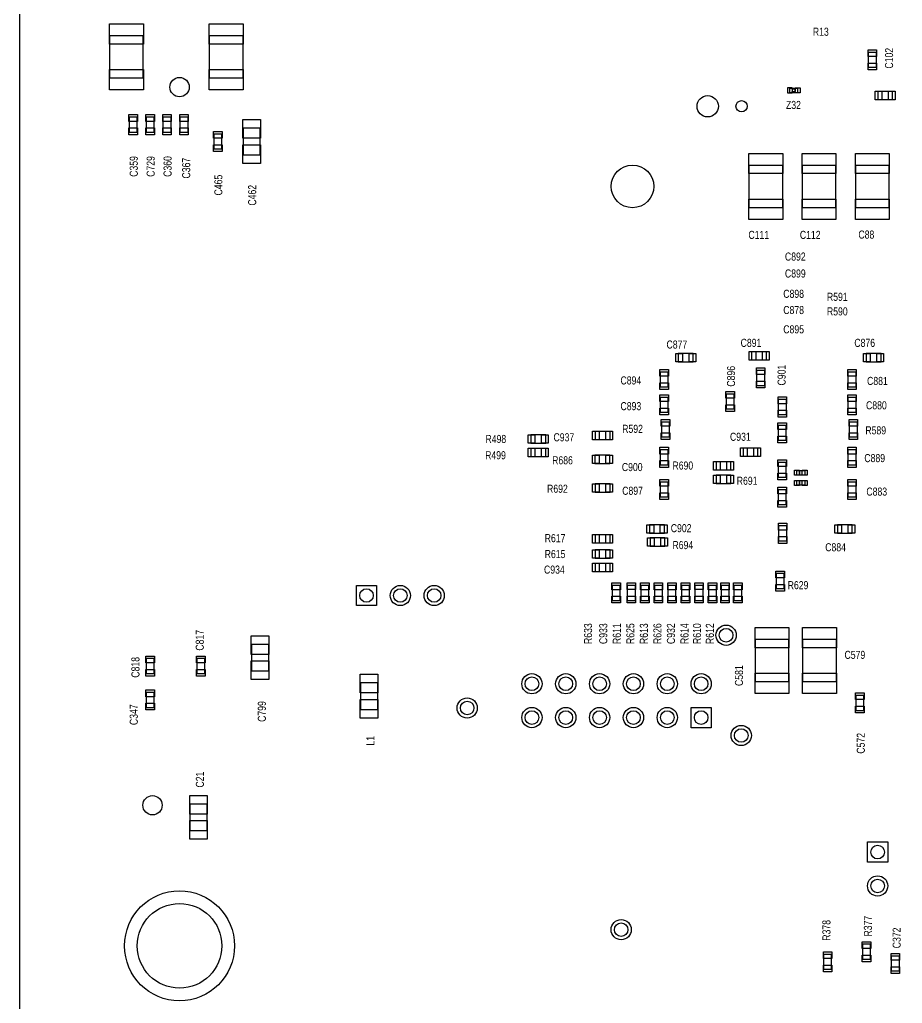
# Model space of a CAD drawing. Extents: x -13164 to 30582, y -10288 to 18382.
# Drawn here: x 2815 to 6727, y 1364 to 5724 of the extents above; entities that cross this region are included whole.
import ezdxf

# ---------------------------------------------------------------- set-up
doc = ezdxf.new("R2010")
doc.units = 0
doc.layers.add('DF_ASSEMBLY_NOTES', color=2, linetype='CONTINUOUS')

# ---------------------------------------------------------------- blocks, each defined once
blk = doc.blocks.new('FIGURE_SQUARE')
blk.add_lwpolyline([(-0.5, -0.5), (-0.5, 0.5), (0.5, 0.5), (0.5, -0.5)], close=True)
blk = doc.blocks.new('FIGURE_CIRCLE')
blk.add_circle((0, 0), 0.5)

msp = doc.modelspace()

# ---------------------------------------------------------------- linework, layer by layer
at = {"layer": 'DF_ASSEMBLY_NOTES'}
for points in [[(14626.018, 14381.536), (14626.018, -3335), (2815, -3335), (2815, 14381.536), (14626.018, 14381.536)], [(3361.6435, 5464.4965), (3214.6435, 5464.4965), (3214.6435, 5653.4965), (3361.6435, 5653.4965), (3361.6435, 5464.4965)], [(3804.1435, 5464.4965), (3657.1435, 5464.4965), (3657.1435, 5653.4965), (3804.1435, 5653.4965), (3804.1435, 5464.4965)], [(6576.523, 5579.302), (6576.523, 5513.302), (6612.523, 5513.302), (6612.523, 5579.302), (6576.523, 5579.302)], [(6218.695, 5421.4045), (6218.695, 5400.1315), (6239.365, 5400.1315), (6239.365, 5406.043), (6254.128, 5406.043), (6254.128, 5415.493), (6239.365, 5415.493), (6239.365, 5421.4045), (6218.695, 5421.4045)], [(6264.9115, 5419.768), (6227.4115, 5419.768), (6227.4115, 5401.768), (6264.9115, 5401.768), (6264.9115, 5419.768)], [(6252.9115, 5419.768), (6239.4115, 5419.768), (6239.4115, 5401.768), (6252.9115, 5401.768), (6252.9115, 5419.768)], [(6618.1645, 5370.265), (6684.1645, 5370.265), (6684.1645, 5406.265), (6618.1645, 5406.265), (6618.1645, 5370.265)], [(3300.1405, 5291.998), (3300.1405, 5225.998), (3336.1405, 5225.998), (3336.1405, 5291.998), (3300.1405, 5291.998)], [(3375.1465, 5291.998), (3375.1465, 5225.998), (3411.1465, 5225.998), (3411.1465, 5291.998), (3375.1465, 5291.998)], [(3450.145, 5291.998), (3450.145, 5225.998), (3486.145, 5225.998), (3486.145, 5291.998), (3450.145, 5291.998)], [(3525.1435, 5291.998), (3525.1435, 5225.998), (3561.1435, 5225.998), (3561.1435, 5291.998), (3525.1435, 5291.998)], [(3879.8935, 5243.9965), (3879.8935, 5123.9965), (3806.3935, 5123.9965), (3806.3935, 5243.9965), (3879.8935, 5243.9965)], [(3675.1435, 5216.9965), (3675.1435, 5150.9965), (3711.1435, 5150.9965), (3711.1435, 5216.9965), (3675.1435, 5216.9965)], [(6048.5815, 5079.778), (6195.5815, 5079.778), (6195.5815, 4890.778), (6048.5815, 4890.778), (6048.5815, 5079.778)], [(6284.803, 5079.7825), (6431.803, 5079.7825), (6431.803, 4890.7825), (6284.803, 4890.7825), (6284.803, 5079.7825)], [(6521.0215, 5079.778), (6668.0215, 5079.778), (6668.0215, 4890.778), (6521.0215, 4890.778), (6521.0215, 5079.778)], [(5734.3795, 4207.7875), (5800.3795, 4207.7875), (5800.3795, 4243.7875), (5734.3795, 4243.7875), (5734.3795, 4207.7875)], [(6125.488, 4252.273), (6059.488, 4252.273), (6059.488, 4216.273), (6125.488, 4216.273), (6125.488, 4252.273)], [(6566.8795, 4207.7875), (6632.8795, 4207.7875), (6632.8795, 4243.7875), (6566.8795, 4243.7875), (6566.8795, 4207.7875)], [(5654.0215, 4162.273), (5654.0215, 4096.273), (5690.0215, 4096.273), (5690.0215, 4162.273), (5654.0215, 4162.273)], [(6117.5215, 4103.3065), (6117.5215, 4169.3065), (6081.5215, 4169.3065), (6081.5215, 4103.3065), (6117.5215, 4103.3065)], [(6486.5215, 4162.273), (6486.5215, 4096.273), (6522.5215, 4096.273), (6522.5215, 4162.273), (6486.5215, 4162.273)], [(5946.5215, 4064.773), (5946.5215, 3998.773), (5982.5215, 3998.773), (5982.5215, 4064.773), (5946.5215, 4064.773)], [(5654.0215, 4049.773), (5654.0215, 3983.773), (5690.0215, 3983.773), (5690.0215, 4049.773), (5654.0215, 4049.773)], [(6177.3565, 4040.1835), (6177.3565, 3974.1835), (6213.3565, 3974.1835), (6213.3565, 4040.1835), (6177.3565, 4040.1835)], [(6486.5215, 4049.773), (6486.5215, 3983.773), (6522.5215, 3983.773), (6522.5215, 4049.773), (6486.5215, 4049.773)], [(5659.4725, 3940.711), (5659.4725, 3874.711), (5695.4725, 3874.711), (5695.4725, 3940.711), (5659.4725, 3940.711)], [(6176.9725, 3925.711), (6176.9725, 3859.711), (6212.9725, 3859.711), (6212.9725, 3925.711), (6176.9725, 3925.711)], [(6491.9725, 3940.711), (6491.9725, 3874.711), (6527.9725, 3874.711), (6527.9725, 3940.711), (6491.9725, 3940.711)], [(5080.6585, 3847.768), (5146.6585, 3847.768), (5146.6585, 3883.768), (5080.6585, 3883.768), (5080.6585, 3847.768)], [(5365.6615, 3862.765), (5431.6615, 3862.765), (5431.6615, 3898.765), (5365.6615, 3898.765), (5365.6615, 3862.765)], [(5080.6585, 3787.765), (5146.6585, 3787.765), (5146.6585, 3823.765), (5080.6585, 3823.765), (5080.6585, 3787.765)], [(5365.0165, 3757.633), (5431.0165, 3757.633), (5431.0165, 3793.633), (5365.0165, 3793.633), (5365.0165, 3757.633)], [(5654.0215, 3817.273), (5654.0215, 3751.273), (5690.0215, 3751.273), (5690.0215, 3817.273), (5654.0215, 3817.273)], [(6087.5215, 3824.773), (6021.5215, 3824.773), (6021.5215, 3788.773), (6087.5215, 3788.773), (6087.5215, 3824.773)], [(6486.5215, 3817.273), (6486.5215, 3751.273), (6522.5215, 3751.273), (6522.5215, 3817.273), (6486.5215, 3817.273)], [(5901.5215, 3728.773), (5967.5215, 3728.773), (5967.5215, 3764.773), (5901.5215, 3764.773), (5901.5215, 3728.773)], [(6176.5885, 3761.7385), (6176.5885, 3695.7385), (6212.5885, 3695.7385), (6212.5885, 3761.7385), (6176.5885, 3761.7385)], [(6258.631, 3706.7875), (6296.131, 3706.7875), (6296.131, 3724.7875), (6258.631, 3724.7875), (6258.631, 3706.7875)], [(6270.631, 3706.7875), (6284.131, 3706.7875), (6284.131, 3724.7875), (6270.631, 3724.7875), (6270.631, 3706.7875)], [(5431.6615, 3666.268), (5365.6615, 3666.268), (5365.6615, 3630.268), (5431.6615, 3630.268), (5431.6615, 3666.268)], [(5654.0215, 3674.779), (5654.0215, 3608.779), (5690.0215, 3608.779), (5690.0215, 3674.779), (5654.0215, 3674.779)], [(5901.5215, 3668.773), (5967.5215, 3668.773), (5967.5215, 3704.773), (5901.5215, 3704.773), (5901.5215, 3668.773)], [(6296.131, 3679.7875), (6258.631, 3679.7875), (6258.631, 3661.7875), (6296.131, 3661.7875), (6296.131, 3679.7875)], [(6284.131, 3679.7875), (6270.631, 3679.7875), (6270.631, 3661.7875), (6284.131, 3661.7875), (6284.131, 3679.7875)], [(6486.5215, 3674.779), (6486.5215, 3608.779), (6522.5215, 3608.779), (6522.5215, 3674.779), (6486.5215, 3674.779)], [(6176.9875, 3640.708), (6176.9875, 3574.708), (6212.9875, 3574.708), (6212.9875, 3640.708), (6176.9875, 3640.708)], [(5672.974, 3484.7095), (5606.974, 3484.7095), (5606.974, 3448.7095), (5672.974, 3448.7095), (5672.974, 3484.7095)], [(6179.0215, 3480.2395), (6179.0215, 3414.2395), (6215.0215, 3414.2395), (6215.0215, 3480.2395), (6179.0215, 3480.2395)], [(6505.474, 3484.7095), (6439.474, 3484.7095), (6439.474, 3448.7095), (6505.474, 3448.7095), (6505.474, 3484.7095)], [(5365.6615, 3405.268), (5431.6615, 3405.268), (5431.6615, 3441.268), (5365.6615, 3441.268), (5365.6615, 3405.268)], [(5609.0215, 3391.273), (5675.0215, 3391.273), (5675.0215, 3427.273), (5609.0215, 3427.273), (5609.0215, 3391.273)], [(5365.6615, 3337.768), (5431.6615, 3337.768), (5431.6615, 3373.768), (5365.6615, 3373.768), (5365.6615, 3337.768)], [(5365.6645, 3277.768), (5431.6645, 3277.768), (5431.6645, 3313.768), (5365.6645, 3313.768), (5365.6645, 3277.768)], [(6204.1615, 3202.768), (6204.1615, 3268.768), (6168.1615, 3268.768), (6168.1615, 3202.768), (6204.1615, 3202.768)], [(5476.6615, 3150.268), (5476.6615, 3216.268), (5440.6615, 3216.268), (5440.6615, 3150.268), (5476.6615, 3150.268)], [(5544.1585, 3150.271), (5544.1585, 3216.271), (5508.1585, 3216.271), (5508.1585, 3150.271), (5544.1585, 3150.271)], [(5604.1645, 3150.268), (5604.1645, 3216.268), (5568.1645, 3216.268), (5568.1645, 3150.268), (5604.1645, 3150.268)], [(5664.1615, 3150.268), (5664.1615, 3216.268), (5628.1615, 3216.268), (5628.1615, 3150.268), (5664.1615, 3150.268)], [(5724.1615, 3150.268), (5724.1615, 3216.268), (5688.1615, 3216.268), (5688.1615, 3150.268), (5724.1615, 3150.268)], [(5784.1615, 3150.268), (5784.1615, 3216.268), (5748.1615, 3216.268), (5748.1615, 3150.268), (5784.1615, 3150.268)], [(5844.1645, 3150.271), (5844.1645, 3216.271), (5808.1645, 3216.271), (5808.1645, 3150.271), (5844.1645, 3150.271)], [(5904.1615, 3150.268), (5904.1615, 3216.268), (5868.1615, 3216.268), (5868.1615, 3150.268), (5904.1615, 3150.268)], [(5959.6615, 3150.268), (5959.6615, 3216.268), (5923.6615, 3216.268), (5923.6615, 3150.268), (5959.6615, 3150.268)], [(6016.6585, 3150.268), (6016.6585, 3216.268), (5980.6585, 3216.268), (5980.6585, 3150.268), (6016.6585, 3150.268)], [(6076.381, 2977.7875), (6223.381, 2977.7875), (6223.381, 2788.7875), (6076.381, 2788.7875), (6076.381, 2977.7875)], [(6286.381, 2977.7875), (6433.381, 2977.7875), (6433.381, 2788.7875), (6286.381, 2788.7875), (6286.381, 2977.7875)], [(3843.8935, 2836.4965), (3843.8935, 2956.4965), (3917.3935, 2956.4965), (3917.3935, 2836.4965), (3843.8935, 2836.4965)], [(3411.1435, 2825.9965), (3411.1435, 2891.9965), (3375.1435, 2891.9965), (3375.1435, 2825.9965), (3411.1435, 2825.9965)], [(3636.1405, 2825.9965), (3636.1405, 2891.9965), (3600.1405, 2891.9965), (3600.1405, 2825.9965), (3636.1405, 2825.9965)], [(4400.4115, 2785.768), (4400.4115, 2665.768), (4326.9115, 2665.768), (4326.9115, 2785.768), (4400.4115, 2785.768)], [(3375.1435, 2741.9965), (3375.1435, 2675.9965), (3411.1435, 2675.9965), (3411.1435, 2741.9965), (3375.1435, 2741.9965)], [(6556.6615, 2662.768), (6556.6615, 2728.768), (6520.6615, 2728.768), (6520.6615, 2662.768), (6556.6615, 2662.768)], [(3644.3935, 2248.4965), (3644.3935, 2128.4965), (3570.8935, 2128.4965), (3570.8935, 2248.4965), (3644.3935, 2248.4965)], [(6550.6615, 1625.8015), (6550.6615, 1559.8015), (6586.6615, 1559.8015), (6586.6615, 1625.8015), (6550.6615, 1625.8015)], [(6414.1615, 1515.268), (6414.1615, 1581.268), (6378.1615, 1581.268), (6378.1615, 1515.268), (6414.1615, 1515.268)], [(6678.1615, 1573.768), (6678.1615, 1507.768), (6714.1615, 1507.768), (6714.1615, 1573.768), (6678.1615, 1573.768)]]:
    msp.add_lwpolyline(points, dxfattribs=at)

# ---------------------------------------------------------------- block references
for name, p, xscale, yscale in [('FIGURE_SQUARE', (3288.1435, 5660.2465), 150, 89.7585), ('FIGURE_SQUARE', (3730.6435, 5660.2465), 150, 89.7585), ('FIGURE_SQUARE', (6594.523, 5575.8355), 37.8015, 30.1185), ('FIGURE_SQUARE', (3288.1435, 5457.7465), 150, 89.7585), ('FIGURE_SQUARE', (3730.6435, 5457.7465), 150, 89.7585), ('FIGURE_SQUARE', (6594.523, 5516.7685), 37.8015, 30.1185), ('FIGURE_CIRCLE', (3523.6615, 5425.225), 85.635, 85.635), ('FIGURE_CIRCLE', (3523.6615, 5425.225), 85.635, 85.635), ('FIGURE_SQUARE', (6263.4115, 5410.768), 22.4415, 22.4415), ('FIGURE_SQUARE', (6621.631, 5388.265), 30.1185, 37.8015), ('FIGURE_SQUARE', (6680.698, 5388.265), 30.1185, 37.8015), ('FIGURE_CIRCLE', (5864.6065, 5340.4345), 94.482, 94.482), ('FIGURE_CIRCLE', (5864.6065, 5340.4345), 94.482, 94.482), ('FIGURE_CIRCLE', (6014.6065, 5340.4345), 49.6065, 49.6065), ('FIGURE_CIRCLE', (6014.6065, 5340.4345), 49.6065, 49.6065), ('FIGURE_SQUARE', (3318.1405, 5288.5315), 37.8015, 30.1185), ('FIGURE_SQUARE', (3393.1465, 5288.5315), 37.8015, 30.1185), ('FIGURE_SQUARE', (3468.145, 5288.5315), 37.8015, 30.1185), ('FIGURE_SQUARE', (3543.1435, 5288.5315), 37.8015, 30.1185), ('FIGURE_SQUARE', (3843.1435, 5239.8745), 77.9535, 82.677), ('FIGURE_SQUARE', (3318.1405, 5229.4645), 37.8015, 30.1185), ('FIGURE_SQUARE', (3393.1465, 5229.4645), 37.8015, 30.1185), ('FIGURE_SQUARE', (3468.145, 5229.4645), 37.8015, 30.1185), ('FIGURE_SQUARE', (3543.1435, 5229.4645), 37.8015, 30.1185), ('FIGURE_SQUARE', (3693.1435, 5213.53), 37.8015, 30.1185), ('FIGURE_SQUARE', (3693.1435, 5154.463), 37.8015, 30.1185), ('FIGURE_SQUARE', (3843.1435, 5128.1185), 77.9535, 82.677), ('FIGURE_SQUARE', (6122.0815, 5086.528), 150, 89.7585), ('FIGURE_SQUARE', (6358.303, 5086.5325), 150, 89.7585), ('FIGURE_SQUARE', (6594.5215, 5086.528), 150, 89.7585), ('FIGURE_CIRCLE', (5531.536, 4985.2825), 189, 189), ('FIGURE_CIRCLE', (5531.536, 4985.2825), 189, 189), ('FIGURE_SQUARE', (6122.0815, 4884.028), 150, 89.7585), ('FIGURE_SQUARE', (6358.303, 4884.0325), 150, 89.7585), ('FIGURE_SQUARE', (6594.5215, 4884.028), 150, 89.7585), ('FIGURE_SQUARE', (5737.846, 4225.7875), 30.1185, 37.8015), ('FIGURE_SQUARE', (5796.913, 4225.7875), 30.1185, 37.8015), ('FIGURE_SQUARE', (6062.9545, 4234.273), 30.1185, 37.8015), ('FIGURE_SQUARE', (6122.0215, 4234.273), 30.1185, 37.8015), ('FIGURE_SQUARE', (6570.346, 4225.7875), 30.1185, 37.8015), ('FIGURE_SQUARE', (6629.413, 4225.7875), 30.1185, 37.8015), ('FIGURE_SQUARE', (5672.0215, 4158.8065), 37.8015, 30.1185), ('FIGURE_SQUARE', (6099.5215, 4165.84), 37.8015, 30.1185), ('FIGURE_SQUARE', (6504.5215, 4158.8065), 37.8015, 30.1185), ('FIGURE_SQUARE', (5672.0215, 4099.7395), 37.8015, 30.1185), ('FIGURE_SQUARE', (6099.5215, 4106.773), 37.8015, 30.1185), ('FIGURE_SQUARE', (6504.5215, 4099.7395), 37.8015, 30.1185), ('FIGURE_SQUARE', (5672.0215, 4046.3065), 37.8015, 30.1185), ('FIGURE_SQUARE', (5964.5215, 4061.3065), 37.8015, 30.1185), ('FIGURE_SQUARE', (6504.5215, 4046.3065), 37.8015, 30.1185), ('FIGURE_SQUARE', (5964.5215, 4002.2395), 37.8015, 30.1185), ('FIGURE_SQUARE', (6195.3565, 4036.717), 37.8015, 30.1185), ('FIGURE_SQUARE', (5672.0215, 3987.2395), 37.8015, 30.1185), ('FIGURE_SQUARE', (6195.3565, 3977.65), 37.8015, 30.1185), ('FIGURE_SQUARE', (6504.5215, 3987.2395), 37.8015, 30.1185), ('FIGURE_SQUARE', (5677.4725, 3937.2445), 37.8015, 30.1185), ('FIGURE_SQUARE', (6194.9725, 3922.2445), 37.8015, 30.1185), ('FIGURE_SQUARE', (6509.9725, 3937.2445), 37.8015, 30.1185), ('FIGURE_SQUARE', (5084.125, 3865.768), 30.1185, 37.8015), ('FIGURE_SQUARE', (5143.192, 3865.768), 30.1185, 37.8015), ('FIGURE_SQUARE', (5369.128, 3880.765), 30.1185, 37.8015), ('FIGURE_SQUARE', (5428.195, 3880.765), 30.1185, 37.8015), ('FIGURE_SQUARE', (5677.4725, 3878.1775), 37.8015, 30.1185), ('FIGURE_SQUARE', (6509.9725, 3878.1775), 37.8015, 30.1185), ('FIGURE_SQUARE', (6194.9725, 3863.1775), 37.8015, 30.1185), ('FIGURE_SQUARE', (5084.125, 3805.765), 30.1185, 37.8015), ('FIGURE_SQUARE', (5143.192, 3805.765), 30.1185, 37.8015), ('FIGURE_SQUARE', (5368.483, 3775.633), 30.1185, 37.8015), ('FIGURE_SQUARE', (5427.55, 3775.633), 30.1185, 37.8015), ('FIGURE_SQUARE', (5672.0215, 3813.8065), 37.8015, 30.1185), ('FIGURE_SQUARE', (6024.988, 3806.773), 30.1185, 37.8015), ('FIGURE_SQUARE', (6084.055, 3806.773), 30.1185, 37.8015), ('FIGURE_SQUARE', (6504.5215, 3813.8065), 37.8015, 30.1185), ('FIGURE_SQUARE', (5672.0215, 3754.7395), 37.8015, 30.1185), ('FIGURE_SQUARE', (5904.988, 3746.773), 30.1185, 37.8015), ('FIGURE_SQUARE', (5964.055, 3746.773), 30.1185, 37.8015), ('FIGURE_SQUARE', (6194.5885, 3758.272), 37.8015, 30.1185), ('FIGURE_SQUARE', (6504.5215, 3754.7395), 37.8015, 30.1185), ('FIGURE_SQUARE', (6194.5885, 3699.205), 37.8015, 30.1185), ('FIGURE_SQUARE', (6260.131, 3715.7875), 22.4415, 22.4415), ('FIGURE_SQUARE', (6294.631, 3715.7875), 22.4415, 22.4415), ('FIGURE_SQUARE', (5369.128, 3648.268), 30.1185, 37.8015), ('FIGURE_SQUARE', (5428.195, 3648.268), 30.1185, 37.8015), ('FIGURE_SQUARE', (5672.0215, 3671.3125), 37.8015, 30.1185), ('FIGURE_SQUARE', (5904.988, 3686.773), 30.1185, 37.8015), ('FIGURE_SQUARE', (5964.055, 3686.773), 30.1185, 37.8015), ('FIGURE_SQUARE', (6260.131, 3670.7875), 22.4415, 22.4415), ('FIGURE_SQUARE', (6294.631, 3670.7875), 22.4415, 22.4415), ('FIGURE_SQUARE', (6504.5215, 3671.3125), 37.8015, 30.1185), ('FIGURE_SQUARE', (5672.0215, 3612.2455), 37.8015, 30.1185), ('FIGURE_SQUARE', (6194.9875, 3637.2415), 37.8015, 30.1185), ('FIGURE_SQUARE', (6504.5215, 3612.2455), 37.8015, 30.1185), ('FIGURE_SQUARE', (6194.9875, 3578.1745), 37.8015, 30.1185), ('FIGURE_SQUARE', (6197.0215, 3476.773), 37.8015, 30.1185), ('FIGURE_SQUARE', (5610.4405, 3466.7095), 30.1185, 37.8015), ('FIGURE_SQUARE', (5669.5075, 3466.7095), 30.1185, 37.8015), ('FIGURE_SQUARE', (6442.9405, 3466.7095), 30.1185, 37.8015), ('FIGURE_SQUARE', (6502.0075, 3466.7095), 30.1185, 37.8015), ('FIGURE_SQUARE', (5369.128, 3423.268), 30.1185, 37.8015), ('FIGURE_SQUARE', (5428.195, 3423.268), 30.1185, 37.8015), ('FIGURE_SQUARE', (5612.488, 3409.273), 30.1185, 37.8015), ('FIGURE_SQUARE', (5671.555, 3409.273), 30.1185, 37.8015), ('FIGURE_SQUARE', (6197.0215, 3417.706), 37.8015, 30.1185), ('FIGURE_SQUARE', (5369.128, 3355.768), 30.1185, 37.8015), ('FIGURE_SQUARE', (5428.195, 3355.768), 30.1185, 37.8015), ('FIGURE_SQUARE', (5369.131, 3295.768), 30.1185, 37.8015), ('FIGURE_SQUARE', (5428.198, 3295.768), 30.1185, 37.8015), ('FIGURE_SQUARE', (6186.1615, 3265.3015), 37.8015, 30.1185), ('FIGURE_SQUARE', (5458.6615, 3212.8015), 37.8015, 30.1185), ('FIGURE_SQUARE', (5526.1585, 3212.8045), 37.8015, 30.1185), ('FIGURE_SQUARE', (5586.1645, 3212.8015), 37.8015, 30.1185), ('FIGURE_SQUARE', (5646.1615, 3212.8015), 37.8015, 30.1185), ('FIGURE_SQUARE', (5706.1615, 3212.8015), 37.8015, 30.1185), ('FIGURE_SQUARE', (5766.1615, 3212.8015), 37.8015, 30.1185), ('FIGURE_SQUARE', (5826.1645, 3212.8045), 37.8015, 30.1185), ('FIGURE_SQUARE', (5886.1615, 3212.8015), 37.8015, 30.1185), ('FIGURE_SQUARE', (5941.6615, 3212.8015), 37.8015, 30.1185), ('FIGURE_SQUARE', (5998.6585, 3212.8015), 37.8015, 30.1185), ('FIGURE_SQUARE', (4352.2915, 3171.832), 89.7585, 89.7585), ('FIGURE_CIRCLE', (4352.2915, 3171.832), 60.2415, 60.2415), ('FIGURE_CIRCLE', (4502.2915, 3171.832), 89.7585, 89.7585), ('FIGURE_CIRCLE', (4502.2915, 3171.832), 60.2415, 60.2415), ('FIGURE_CIRCLE', (4652.2915, 3171.832), 89.7585, 89.7585), ('FIGURE_CIRCLE', (4652.2915, 3171.832), 60.2415, 60.2415), ('FIGURE_SQUARE', (6186.1615, 3206.2345), 37.8015, 30.1185), ('FIGURE_SQUARE', (5458.6615, 3153.7345), 37.8015, 30.1185), ('FIGURE_SQUARE', (5526.1585, 3153.7375), 37.8015, 30.1185), ('FIGURE_SQUARE', (5586.1645, 3153.7345), 37.8015, 30.1185), ('FIGURE_SQUARE', (5646.1615, 3153.7345), 37.8015, 30.1185), ('FIGURE_SQUARE', (5706.1615, 3153.7345), 37.8015, 30.1185), ('FIGURE_SQUARE', (5766.1615, 3153.7345), 37.8015, 30.1185), ('FIGURE_SQUARE', (5826.1645, 3153.7375), 37.8015, 30.1185), ('FIGURE_SQUARE', (5886.1615, 3153.7345), 37.8015, 30.1185), ('FIGURE_SQUARE', (5941.6615, 3153.7345), 37.8015, 30.1185), ('FIGURE_SQUARE', (5998.6585, 3153.7345), 37.8015, 30.1185), ('FIGURE_CIRCLE', (5946.1615, 2995.768), 89.7585, 89.7585), ('FIGURE_CIRCLE', (5946.1615, 2995.768), 60.2415, 60.2415), ('FIGURE_SQUARE', (6149.881, 2984.5375), 150, 89.7585), ('FIGURE_SQUARE', (6359.881, 2984.5375), 150, 89.7585), ('FIGURE_SQUARE', (3880.6435, 2952.3745), 77.9535, 82.677), ('FIGURE_SQUARE', (3393.1435, 2888.53), 37.8015, 30.1185), ('FIGURE_SQUARE', (3618.1405, 2888.53), 37.8015, 30.1185), ('FIGURE_SQUARE', (3880.6435, 2840.6185), 77.9535, 82.677), ('FIGURE_SQUARE', (3393.1435, 2829.463), 37.8015, 30.1185), ('FIGURE_SQUARE', (3618.1405, 2829.463), 37.8015, 30.1185), ('FIGURE_SQUARE', (4363.6615, 2781.646), 77.9535, 82.677), ('FIGURE_CIRCLE', (5085.559, 2780.7805), 89.7585, 89.7585), ('FIGURE_CIRCLE', (5085.559, 2780.7805), 60.2415, 60.2415), ('FIGURE_CIRCLE', (5235.559, 2780.7805), 89.7585, 89.7585), ('FIGURE_CIRCLE', (5235.559, 2780.7805), 60.2415, 60.2415), ('FIGURE_CIRCLE', (5385.559, 2780.7805), 89.7585, 89.7585), ('FIGURE_CIRCLE', (5385.559, 2780.7805), 60.2415, 60.2415), ('FIGURE_CIRCLE', (5535.559, 2780.7805), 89.7585, 89.7585), ('FIGURE_CIRCLE', (5535.559, 2780.7805), 60.2415, 60.2415), ('FIGURE_CIRCLE', (5685.559, 2780.7805), 89.7585, 89.7585), ('FIGURE_CIRCLE', (5685.559, 2780.7805), 60.2415, 60.2415), ('FIGURE_CIRCLE', (5835.559, 2780.7805), 89.7585, 89.7585), ('FIGURE_CIRCLE', (5835.559, 2780.7805), 60.2415, 60.2415), ('FIGURE_SQUARE', (6149.881, 2782.0375), 150, 89.7585), ('FIGURE_SQUARE', (6359.881, 2782.0375), 150, 89.7585), ('FIGURE_SQUARE', (3393.1435, 2738.53), 37.8015, 30.1185), ('FIGURE_SQUARE', (4363.6615, 2669.89), 77.9535, 82.677), ('FIGURE_CIRCLE', (4798.6615, 2673.268), 89.7585, 89.7585), ('FIGURE_CIRCLE', (4798.6615, 2673.268), 60.2415, 60.2415), ('FIGURE_SQUARE', (6538.6615, 2725.3015), 37.8015, 30.1185), ('FIGURE_SQUARE', (3393.1435, 2679.463), 37.8015, 30.1185), ('FIGURE_CIRCLE', (5085.559, 2630.7805), 89.7585, 89.7585), ('FIGURE_CIRCLE', (5085.559, 2630.7805), 60.2415, 60.2415), ('FIGURE_CIRCLE', (5235.559, 2630.7805), 89.7585, 89.7585), ('FIGURE_CIRCLE', (5235.559, 2630.7805), 60.2415, 60.2415), ('FIGURE_CIRCLE', (5385.559, 2630.7805), 89.7585, 89.7585), ('FIGURE_CIRCLE', (5385.559, 2630.7805), 60.2415, 60.2415), ('FIGURE_CIRCLE', (5535.559, 2630.7805), 89.7585, 89.7585), ('FIGURE_CIRCLE', (5535.559, 2630.7805), 60.2415, 60.2415), ('FIGURE_CIRCLE', (5685.559, 2630.7805), 89.7585, 89.7585), ('FIGURE_CIRCLE', (5685.559, 2630.7805), 60.2415, 60.2415), ('FIGURE_SQUARE', (5835.559, 2630.7805), 89.7585, 89.7585), ('FIGURE_CIRCLE', (5835.559, 2630.7805), 60.2415, 60.2415), ('FIGURE_SQUARE', (6538.6615, 2666.2345), 37.8015, 30.1185), ('FIGURE_CIRCLE', (6013.3165, 2551.438), 89.7585, 89.7585), ('FIGURE_CIRCLE', (6013.3165, 2551.438), 60.2415, 60.2415), ('FIGURE_CIRCLE', (3403.7815, 2242.165), 85.635, 85.635), ('FIGURE_CIRCLE', (3403.7815, 2242.165), 85.635, 85.635), ('FIGURE_SQUARE', (3607.6435, 2244.3745), 77.9535, 82.677), ('FIGURE_SQUARE', (3607.6435, 2132.6185), 77.9535, 82.677), ('FIGURE_SQUARE', (6617.908, 2034.5455), 89.7585, 89.7585), ('FIGURE_CIRCLE', (6617.908, 2034.5455), 60.2415, 60.2415), ('FIGURE_CIRCLE', (6617.908, 1884.5455), 89.7585, 89.7585), ('FIGURE_CIRCLE', (6617.908, 1884.5455), 60.2415, 60.2415), ('FIGURE_CIRCLE', (3523.6615, 1619.128), 487.5, 487.5), ('FIGURE_CIRCLE', (3523.6615, 1619.128), 375, 375), ('FIGURE_CIRCLE', (5481.1615, 1690.768), 89.7585, 89.7585), ('FIGURE_CIRCLE', (5481.1615, 1690.768), 60.2415, 60.2415), ('FIGURE_SQUARE', (6568.6615, 1622.335), 37.8015, 30.1185), ('FIGURE_SQUARE', (6396.1615, 1577.8015), 37.8015, 30.1185), ('FIGURE_SQUARE', (6568.6615, 1563.268), 37.8015, 30.1185), ('FIGURE_SQUARE', (6696.1615, 1570.3015), 37.8015, 30.1185), ('FIGURE_SQUARE', (6396.1615, 1518.7345), 37.8015, 30.1185), ('FIGURE_SQUARE', (6696.1615, 1511.2345), 37.8015, 30.1185)]:
    msp.add_blockref(name, p, dxfattribs=dict(at, xscale=xscale, yscale=yscale))

# ---------------------------------------------------------------- texts
at = {"layer": 'DF_ASSEMBLY_NOTES', "width": 0.802099}
for s, p in [('R13', (6330.853, 5652.8275)), ('Z32', (6211.6615, 5328.268)), ('C111', (6045.1615, 4752.268)), ('C112', (6273.1615, 4752.268)), ('C88', (6532.6615, 4753.768)), ('C892', (6207.1615, 4656.268)), ('C899', (6207.1615, 4581.268)), ('C898', (6199.6615, 4491.268)), ('R591', (6393.1615, 4477.768)), ('C878', (6199.6615, 4419.268)), ('R590', (6393.1615, 4413.268)), ('C895', (6199.6615, 4333.768)), ('C877', (5682.1615, 4266.268)), ('C891', (6010.6615, 4273.768)), ('C876', (6514.6615, 4273.768)), ('C894', (5478.1615, 4107.268)), ('C881', (6571.018, 4105)), ('C893', (5478.1615, 3993.268)), ('C880', (6566.518, 3997)), ('R592', (5485.6615, 3892.768)), ('R498', (4879.6615, 3847.768)), ('C937', (5181.1615, 3855.268)), ('C931', (5963.518, 3857.5)), ('R589', (6563.518, 3886)), ('R499', (4878.1615, 3775.768)), ('C889', (6559.018, 3763)), ('R686', (5175.1615, 3753.268)), ('C900', (5484.1615, 3723.268)), ('R690', (5708.518, 3730)), ('R692', (5152.6615, 3627.268)), ('R691', (5993.518, 3662.5)), ('C897', (5485.6615, 3618.268)), ('C883', (6568.018, 3614.5)), ('C902', (5701.018, 3452.5)), ('R617', (5142.1615, 3408.268)), ('R694', (5708.518, 3377.5)), ('C884', (6385.6615, 3367.768)), ('R615', (5142.1615, 3337.768)), ('C934', (5139.1615, 3268.768)), ('R629', (6219.1615, 3199.768)), ('C579', (6471.1615, 2890.768))]:
    msp.add_text(s, height=35.831, dxfattribs=at).set_placement(p)
for s, p in [('C102', (6686.353, 5507.3275)), ('C359', (3338.518, 5027.5)), ('C729', (3413.518, 5027.5)), ('C360', (3488.518, 5027.5)), ('C367', (3571.018, 5020)), ('C465', (3713.518, 4945)), ('C462', (3863.518, 4900)), ('C896', (5986.018, 4097.5)), ('C901', (6210.1615, 4102.768)), ('C817', (3631.018, 2927.5)), ('R633', (5352.1615, 2956.768)), ('C933', (5419.6585, 2956.771)), ('R611', (5479.6645, 2956.768)), ('R625', (5539.6615, 2956.768)), ('R613', (5599.6615, 2956.768)), ('R626', (5659.6615, 2956.768)), ('C932', (5719.6645, 2956.771)), ('R614', (5779.6615, 2956.768)), ('R610', (5835.1615, 2956.768)), ('R612', (5892.1585, 2956.768)), ('C818', (3346.018, 2807.5)), ('C581', (6021.1615, 2770.768)), ('C347', (3338.518, 2597.5)), ('C799', (3906.268, 2611.75)), ('L1', (4387.768, 2506.75)), ('C572', (6561.1615, 2470.768)), ('C21', (3631.768, 2320.75)), ('R377', (6592.6615, 1660.3015)), ('R378', (6408.853, 1641.8275)), ('C372', (6720.1615, 1608.268))]:
    msp.add_text(s, height=35.831, rotation=90, dxfattribs=at).set_placement(p)

doc.saveas('drawing.dxf')
